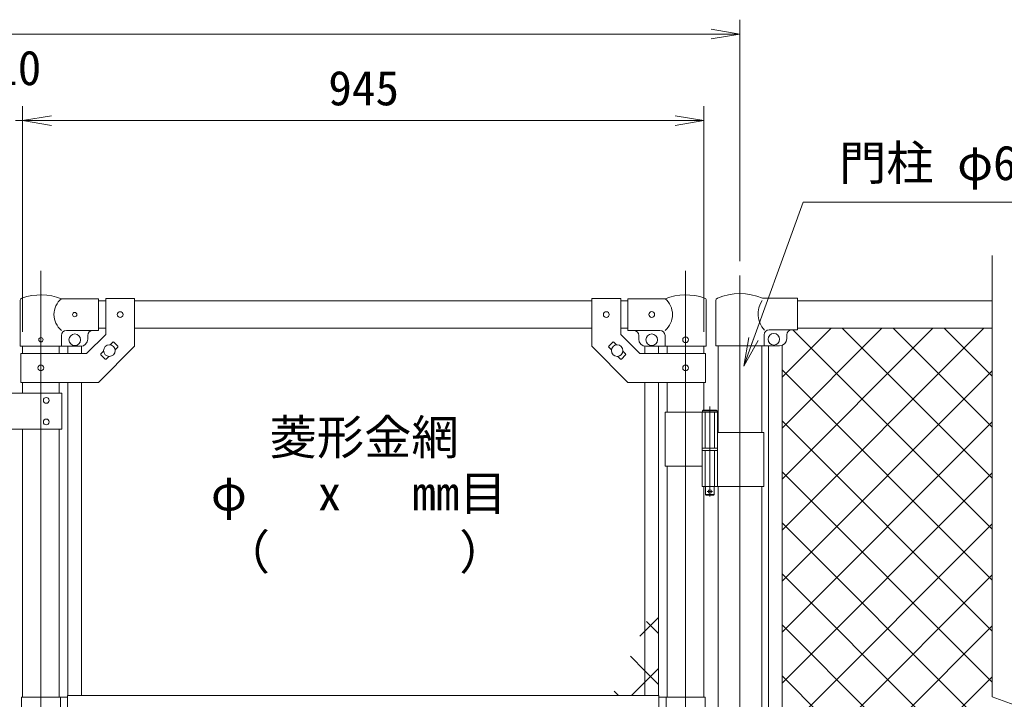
# Model space of a CAD drawing. Units: millimetres, scale not verified. Extents: x -4200 to 4200, y -2970 to 2970.
# Drawn here: x 1243 to 2609, y 609 to 1552 of the extents above; entities that cross this region are included whole.
import ezdxf
from ezdxf.enums import TextEntityAlignment as Align

# ---------------------------------------------------------------- set-up
doc = ezdxf.new("R2010")
doc.units = ezdxf.units.MM
doc.header["$LTSCALE"] = 20
doc.linetypes.add('DASHED', pattern=[7.5, 6, -1.5])
doc.linetypes.add('USER1', pattern=[50.8, 31.75, -6.35, 6.35, -6.35])
for name, color, linetype, lineweight in [('0-1_D-BMK', 2, 'USER1', 13), ('0-2_D-STR1', 1, 'Continuous', 18), ('0-3_D-STR3', 3, 'Continuous', 13), ('0-4_D-STR-DIM', 7, 'Continuous', 9), ('0-5_0', 3, 'Continuous', 18), ('0-6_D-STR-TXT', 7, 'Continuous', 9), ('0-7_D-STR2', 7, 'Continuous', 9)]:
    doc.layers.add(name, color=color, linetype=linetype, lineweight=lineweight)
doc.styles.add('ＭＳ ゴシック', font='')
doc.styles.get('ＭＳ ゴシック').set_extended_font_data('MS Gothic')

# ---------------------------------------------------------------- blocks, each defined once
blk = doc.blocks.new('_Open')
at = {"layer": '0-5_0', "color": 7, "lineweight": 9}
blk.add_line((-20, 3.33), (0, 0), dxfattribs=at)
blk.add_lwpolyline([(-20, -3.33), (0, 0), (-20, 0)], dxfattribs=at)

msp = doc.modelspace()

# ---------------------------------------------------------------- linework, layer by layer
at = {"layer": '0-1_D-BMK'}
for p, q in [((1272.71, 1203.33), (1272.71, -35.07)), ((2166.91, 1203.33), (2166.91, -35.07)), ((2242.31, 1196.83), (2242.31, -119.81)), ((2200.47, 1015.01), (2200.47, 890.13)), ((2196.85, 897.09), (2204.1, 897.09))]:
    msp.add_line(p, q, dxfattribs=at)
at = {"layer": '0-2_D-STR1'}
for p, q in [((1362.71, 1161.59), (1352.71, 1161.59)), ((2036.91, 1161.59), (1402.71, 1161.59)), ((2086.91, 1161.59), (2076.91, 1161.59)), ((2322.31, 1161.59), (2592.31, 1161.59)), ((1362.71, 1123.59), (1352.71, 1123.59)), ((2036.91, 1123.59), (1402.71, 1123.59)), ((2086.91, 1123.59), (2076.91, 1123.59)), ((2322.31, 1123.59), (2592.31, 1123.59)), ((1247.31, 1098.59), (1247.31, 1088.54)), ((1298.11, 1098.59), (1298.11, 1088.54)), ((2141.51, 1098.59), (2141.51, 1088.54)), ((2192.31, 1098.59), (2192.31, 1088.54)), ((2212.06, 1099.29), (2212.06, 979.09)), ((2272.56, 1099.29), (2272.56, 979.09)), ((1247.31, 1048.54), (1247.31, 1033.54)), ((1298.11, 1048.54), (1298.11, 1033.54)), ((2141.51, 1048.54), (2141.51, 1007.09)), ((2192.31, 1048.54), (2192.31, 1010.09)), ((1247.31, 983.54), (1247.31, 611.59)), ((1298.11, 983.54), (1298.11, 611.59)), ((2141.51, 932.09), (2141.51, 611.59)), ((2192.31, 904.09), (2192.31, 611.59)), ((2212.06, 904.09), (2212.06, 597.09)), ((2272.56, 904.09), (2272.56, 597.09))]:
    msp.add_line(p, q, dxfattribs=at)
at = {"layer": '0-3_D-STR3'}
for p, q in [((1244.16, 1098.59), (1244.16, 1162.29)), ((1352.71, 1164.59), (1301.26, 1164.59)), ((1352.71, 1164.59), (1352.71, 1120.59)), ((1362.71, 1164.79), (1362.71, 1115.11)), ((1362.71, 1164.79), (1402.71, 1164.79)), ((1402.71, 1164.79), (1402.71, 1098.54)), ((2036.91, 1164.79), (2036.91, 1098.54)), ((2076.91, 1164.79), (2036.91, 1164.79)), ((2076.91, 1164.79), (2076.91, 1115.11)), ((2086.91, 1164.59), (2138.36, 1164.59)), ((2086.91, 1164.59), (2086.91, 1120.59)), ((2195.46, 1098.59), (2195.46, 1162.29)), ((2208.91, 1162.15), (2208.91, 1099.29)), ((2273.44, 1165.29), (2322.31, 1165.29)), ((2322.31, 1121.29), (2322.31, 1165.29)), ((1352.71, 1120.59), (1308.26, 1120.59)), ((2086.91, 1120.59), (2131.36, 1120.59)), ((2282.71, 1121.29), (2322.31, 1121.29)), ((1301.26, 1098.59), (1301.26, 1113.59)), ((1336.14, 1088.54), (1362.71, 1115.11)), ((1337.71, 1113.59), (1337.71, 1108.59)), ((2103.48, 1088.54), (2076.91, 1115.11)), ((2101.91, 1113.59), (2101.91, 1108.59)), ((2138.36, 1098.59), (2138.36, 1113.59)), ((2275.71, 1114.29), (2275.71, 1099.29)), ((2307.31, 1109.29), (2307.31, 1114.29)), ((1244.16, 1098.59), (1301.26, 1098.59)), ((1301.26, 1098.59), (1327.71, 1098.59)), ((1310.21, 1098.59), (1310.21, 1088.54)), ((1329.21, 1098.59), (1329.21, 1088.54)), ((1368.59, 1100.5), (1372.31, 1104.21)), ((1373.72, 1104.21), (1379.38, 1098.55)), ((1375.66, 1093.42), (1379.38, 1097.14)), ((2065.9, 1104.21), (2060.24, 1098.55)), ((2063.96, 1093.42), (2060.24, 1097.14)), ((2071.03, 1100.5), (2067.32, 1104.21)), ((2110.41, 1098.59), (2110.41, 1088.54)), ((2138.36, 1098.59), (2111.91, 1098.59)), ((2129.41, 1098.59), (2129.41, 1088.54)), ((2195.46, 1098.59), (2138.36, 1098.59)), ((2208.91, 1099.29), (2297.31, 1099.29)), ((2281.66, 597.09), (2281.66, 1099.29)), ((2300.66, 597.09), (2300.66, 1099.87)), ((1245.01, 1088.54), (1336.14, 1088.54)), ((1245.01, 1088.54), (1245.01, 1048.54)), ((1356.04, 1087.95), (1359.76, 1091.66)), ((1356.04, 1086.53), (1361.7, 1080.88)), ((1363.12, 1080.88), (1366.83, 1084.59)), ((2076.51, 1080.88), (2072.79, 1084.59)), ((2083.58, 1086.53), (2077.92, 1080.88)), ((2083.58, 1087.95), (2079.86, 1091.66)), ((2194.61, 1088.54), (2103.48, 1088.54)), ((2194.61, 1088.54), (2194.61, 1048.54)), ((1310.21, 1048.54), (1310.21, 614.09)), ((1329.21, 1048.54), (1329.21, 614.09)), ((2110.41, 1048.54), (2110.41, 614.09)), ((2129.41, 1048.54), (2129.41, 614.09)), ((1301.71, 1033.54), (1181.71, 1033.54)), ((1301.71, 1033.54), (1301.71, 983.54)), ((2138.36, 1007.09), (2138.36, 932.09)), ((2138.36, 1007.09), (2211.27, 1007.09)), ((2189.67, 1007.09), (2189.67, 957.09)), ((2210.47, 1009.09), (2190.47, 1009.09)), ((2191.47, 1010.09), (2209.47, 1010.09)), ((2210.47, 1009.09), (2209.47, 1010.09)), ((2210.47, 1009.09), (2210.47, 1007.09)), ((2211.27, 1007.09), (2211.27, 957.09)), ((1301.71, 983.54), (1181.71, 983.54)), ((2211.27, 979.09), (2275.61, 979.09)), ((2275.61, 979.09), (2275.61, 904.09)), ((2189.67, 957.09), (2211.27, 957.09)), ((2189.97, 957.09), (2189.97, 954.09)), ((2210.97, 957.09), (2210.97, 954.09)), ((2189.67, 954.09), (2211.27, 954.09)), ((2189.67, 954.09), (2189.67, 904.09)), ((2189.97, 954.09), (2210.97, 954.09)), ((2211.27, 954.09), (2211.27, 904.09)), ((2138.36, 932.09), (2189.56, 932.09)), ((2189.67, 904.09), (2275.61, 904.09)), ((2194.47, 904.09), (2194.47, 893.09)), ((2195.47, 892.09), (2194.47, 893.09)), ((2195.47, 892.09), (2205.47, 892.09)), ((2205.47, 892.09), (2206.47, 893.09)), ((1245.71, 611.59), (1245.71, 593.09)), ((1245.71, 611.59), (1309.81, 611.59)), ((1299.71, 611.59), (1299.71, 593.09)), ((1309.81, 614.09), (2129.81, 614.09)), ((1309.81, 593.09), (1309.81, 614.09)), ((2129.81, 559.09), (2129.81, 614.09)), ((2193.91, 611.59), (2129.81, 611.59)), ((2139.91, 611.59), (2139.91, 561.59)), ((2193.91, 611.59), (2193.91, 561.59))]:
    msp.add_line(p, q, dxfattribs=at)
at = {"layer": '0-3_D-STR3', "linetype": 'DASHED'}
for p, q in [((2194.17, 1007.09), (2194.17, 957.09)), ((2206.77, 1007.09), (2206.77, 957.09)), ((2194.17, 954.09), (2194.17, 904.09)), ((2206.77, 954.09), (2206.77, 904.09))]:
    msp.add_line(p, q, dxfattribs=at)
at = {"layer": '0-3_D-STR3'}
for points in [[(1245.01, 1048.54), (1352.71, 1048.54), (1402.71, 1098.54)], [(2194.61, 1048.54), (2086.91, 1048.54), (2036.91, 1098.54)], [(2191.47, 1010.09), (2190.47, 1009.09), (2190.47, 1007.09)], [(2206.47, 904.09), (2206.47, 893.09), (2194.47, 893.09)]]:
    msp.add_lwpolyline(points, dxfattribs=at)
for centre, radius in [((1319.71, 1142.59), 3), ((1382.71, 1142.54), 4), ((2056.91, 1142.54), 4), ((2119.91, 1142.59), 4), ((1272.71, 1107.59), 3), ((1319.71, 1107.59), 8), ((2119.91, 1107.59), 8), ((2166.91, 1107.59), 4), ((2289.31, 1108.29), 8), ((1367.71, 1092.54), 8), ((2071.91, 1092.54), 8), ((1272.71, 1068.54), 4), ((2166.91, 1068.54), 4), ((1280.22, 1023.54), 4), ((1280.22, 993.54), 4), ((2200.47, 897.09), 2.5)]:
    msp.add_circle(centre, radius, dxfattribs=at)
for centre, radius, start, end in [((1247.46, 1162.29), 3.3, 109.22051, 180), ((1272.71, 1089.86), 80, 69.0916, 109.22051), ((1319.46, 1142.59), 28.55, 129.59418, 230.40582), ((2166.91, 1089.86), 80, 70.77949, 110.9084), ((2120.17, 1142.59), 28.55, 309.59418, 50.40582), ((2192.16, 1162.29), 3.3, 0, 70.77949), ((2212.21, 1162.15), 3.3, 113.10629, 180), ((2242.31, 1091.6), 80, 67.09875, 113.10629), ((2300.84, 1143.35), 33.4, 146.35914, 222.2959), ((1308.26, 1113.59), 7, 90, 180), ((1344.71, 1113.59), 7, 90, 180), ((2094.91, 1113.59), 7, 0, 90), ((2131.36, 1113.59), 7, 0, 90), ((2282.71, 1114.29), 7, 90, 180), ((2314.31, 1114.29), 7, 90, 180), ((1327.71, 1108.59), 10, 270, 0), ((2111.91, 1108.59), 10, 180, 270), ((2297.31, 1109.29), 10, 270, 0), ((1373.01, 1103.5), 1, 45, 135), ((1378.67, 1097.85), 1, 315, 45), ((2060.95, 1097.85), 1, 135, 225), ((2066.61, 1103.5), 1, 45, 135), ((1356.75, 1087.24), 1, 135, 225), ((1362.41, 1081.58), 1, 225, 315), ((2077.21, 1081.58), 1, 225, 315), ((2082.87, 1087.24), 1, 315, 45)]:
    msp.add_arc(centre, radius, start, end, dxfattribs=at)
at = {"layer": '0-4_D-STR-DIM'}
for p, q in [((2242.31, 1216.83), (2242.31, 1551.59)), ((282.31, 1531.59), (2202.31, 1531.59)), ((1247.31, 1118.59), (1247.31, 1431.59)), ((1247.31, 1118.59), (1247.31, 1431.59)), ((2192.31, 1118.59), (2192.31, 1431.59)), ((1237.31, 1411.59), (1247.31, 1411.59)), ((1287.31, 1411.59), (2152.31, 1411.59)), ((1287.31, 1411.59), (1327.31, 1411.59)), ((2592.31, 612.25), (2592.31, 1224.59)), ((2627.55, 599.42), (2592.31, 612.25))]:
    msp.add_line(p, q, dxfattribs=at)
at = {"layer": '0-6_D-STR-TXT'}
msp.add_lwpolyline([(2863.21, 1298.69), (2330.05, 1298.69), (2248.12, 1072.95)], dxfattribs=at)
at = {"layer": '0-7_D-STR2'}
for p, q in [((2300.66, 1055.69), (2368.56, 1123.59)), ((2300.66, 984.98), (2439.27, 1123.59)), ((2300.66, 914.27), (2509.98, 1123.59)), ((2300.66, 843.56), (2580.69, 1123.59)), ((2592.31, 844.84), (2315.85, 1121.29)), ((2592.31, 915.55), (2384.27, 1123.59)), ((2592.31, 986.26), (2454.98, 1123.59)), ((2592.31, 1056.97), (2525.69, 1123.59)), ((2592.31, 774.13), (2300.66, 1065.78)), ((2300.66, 772.85), (2592.31, 1064.5)), ((2592.31, 703.42), (2300.66, 995.07)), ((2300.66, 702.14), (2592.31, 993.79)), ((2592.31, 632.7), (2300.66, 924.35)), ((2300.66, 631.43), (2592.31, 923.08)), ((2497, 586.59), (2300.66, 782.93)), ((2397.25, 586.59), (2592.31, 781.66)), ((2129.41, 700.08), (2112.74, 716.75)), ((2426.29, 586.59), (2300.66, 712.22)), ((2467.96, 586.59), (2592.31, 710.95)), ((2355.58, 586.59), (2300.66, 641.51)), ((2538.67, 586.59), (2592.31, 640.24)), ((2073.97, 614.09), (2067.76, 620.31))]:
    msp.add_line(p, q, dxfattribs=at)
for points in [[(2574.28, 580.03), (2567.71, 586.59), (2300.66, 853.64)], [(2324.31, 584.37), (2326.54, 586.59), (2592.31, 852.37)], [(2103.2, 696.31), (2110.41, 703.52), (2129.41, 722.52)], [(2129.41, 629.37), (2110.41, 648.37), (2090.25, 668.53)], [(2091.7, 614.09), (2110.41, 632.81), (2129.41, 651.81)]]:
    msp.add_lwpolyline(points, dxfattribs=at)

# ---------------------------------------------------------------- block references
at = {"layer": '0-4_D-STR-DIM', "xscale": 2, "yscale": 2}
for p in [(2242.31, 1531.59), (2192.31, 1411.59)]:
    msp.add_blockref('_Open', p, dxfattribs=at)
at = {"layer": '0-4_D-STR-DIM', "xscale": 2, "yscale": 2, "rotation": 180}
msp.add_blockref('_Open', (1247.31, 1411.59), dxfattribs=at)
msp.add_blockref('_Open', (1247.31, 1411.59), dxfattribs=at)
at = {"layer": '0-6_D-STR-TXT', "xscale": 2, "yscale": 2, "rotation": 250.05227}
msp.add_blockref('_Open', (2247.44, 1071.07), dxfattribs=at)

# ---------------------------------------------------------------- texts
at = {"layer": '0-4_D-STR-DIM', "style": 'ＭＳ ゴシック'}
for s, p in [('10', (1207.91, 1446.34)), ('945', (1671.34, 1418.34))]:
    msp.add_text(s, height=48.09, dxfattribs=at).set_placement(p, align=Align.BOTTOM_LEFT)
at = {"layer": '0-6_D-STR-TXT', "style": 'ＭＳ ゴシック'}
for s, p in [('門柱 φ60.5x2.3', (2379.7, 1314.57)), ('菱形金網', (1589.86, 933.99)), ('φ\u3000 x\u3000 mm目', (1508.64, 856.4)), ('（\u3000\u3000\u3000\u3000）', (1524.89, 774.75))]:
    msp.add_text(s, height=48.09, dxfattribs=at).set_placement(p, align=Align.BOTTOM_LEFT)

doc.saveas('drawing.dxf')
